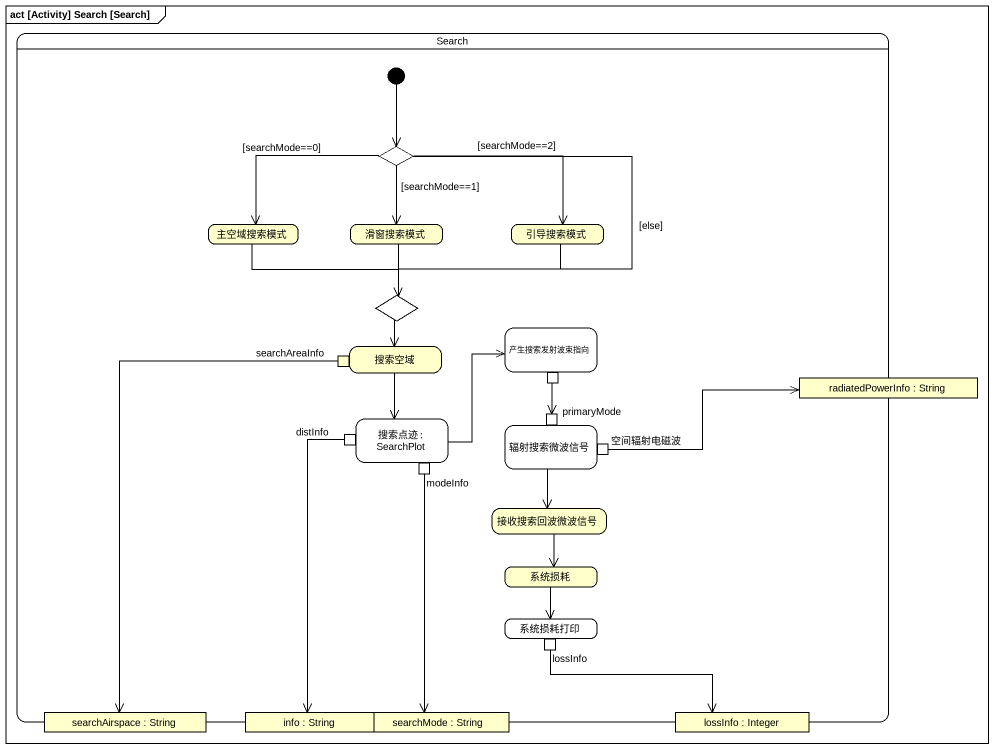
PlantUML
@startuml
mainframe act [Activity] Search [Search]
hide empty description
state Search {
  state choice1 <<choice>> #FFFFCC
  state 主空域搜索模式 #FFFFCC
  state 滑窗搜索模式 #FFFFCC
  state 引导搜索模式 #FFFFCC
  state choice2 <<choice>> #FFFFCC
  state 产生搜索发射波束指向 {
    state pin1 <<outputPin>>
  }
  state 搜索空域 #FFFFCC {
    state searchAreaInfo <<outputPin>> #FFFFCC
  }
  state "radiatedPowerInfo : String" as radiatedPowerInfo <<object>> #FFFFCC
  state "搜索点迹 : SearchPlot" as 搜索点迹 {
    state distInfo <<outputPin>>
    state modeInfo <<outputPin>>
  }
  state 辐射搜索微波信号 {
    state primaryMode <<inputPin>>
    state 空间辐射电磁波 <<outputPin>>
  }
  state 接收搜索回波微波信号 #FFFFCC
  state 系统损耗 #FFFFCC
  state 系统损耗打印 {
    state lossInfo <<outputPin>>
  }
  state "searchAirspace : String" as searchAirspace <<object>> #FFFFCC
  state "info : String" as info <<object>> #FFFFCC
  state "searchMode : String" as searchMode <<object>> #FFFFCC
  state "lossInfo : Integer" as lossInfo_2 <<object>> #FFFFCC
  [*] --> choice1
}
choice1 -left-> 主空域搜索模式 : [searchMode==0]
choice1 --> 滑窗搜索模式 : [searchMode==1]
choice1 -right-> 引导搜索模式 : [searchMode==2]
choice1 --> choice2 : [else]
主空域搜索模式 -right-> choice2
滑窗搜索模式 --> choice2
引导搜索模式 -left-> choice2
choice2 --> 搜索空域
searchAreaInfo --> searchAirspace
搜索空域 --> 搜索点迹
pin1 --> primaryMode
搜索点迹 -up-> 产生搜索发射波束指向
distInfo --> info
modeInfo --> searchMode
辐射搜索微波信号 --> 接收搜索回波微波信号
空间辐射电磁波 -right-> radiatedPowerInfo
接收搜索回波微波信号 --> 系统损耗
系统损耗 --> 系统损耗打印
lossInfo -right-> lossInfo_2
@enduml
